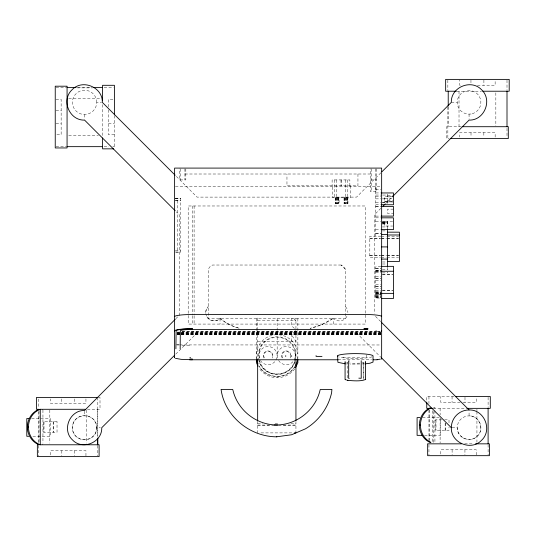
<?xml version="1.0" encoding="UTF-8"?>
<svg xmlns="http://www.w3.org/2000/svg" width="536" height="536" viewBox="0 0 536 536"><rect width="100%" height="100%" fill="white"/><g stroke="black" fill="none" stroke-linecap="round" stroke-linejoin="round"><path stroke-width="0.4" stroke-dasharray="2.68 2.01" d="M96.715 427.701C96.875 443.48 72.253 443.48 72.414 427.701C72.253 411.923 96.875 411.923 96.715 427.701A12.154 12.154 0 0 1 78.491 438.227A12.154 12.154 0 0 1 78.491 417.175A12.154 12.154 0 0 1 96.715 427.701L100.312 427.701M256.456 354.015L256.952 350.209A20.917 20.917 0 0 1 297.359 350.209L297.862 354.015M295.47 359.823L295.825 354.149L295.376 350.745A18.861 18.861 0 0 0 258.935 350.745L258.486 354.149L258.848 359.823M297.661 358.758L297.862 357.237M205.744 312.555L206.032 310.391L208.203 306.632A8.382 8.382 0 0 0 206.025 314.726C207.419 320.756 215.794 323.014 220.035 318.505A51.644 51.644 0 0 0 239.525 328.34C232.43 326.478 225.75 323.101 220.035 318.505A8.382 8.382 0 0 1 206.239 315.423M294.746 362.021C289.735 379.032 262.68 377.78 258.935 360.507A18.861 18.861 0 0 0 294.88 362.075M294.793 366.704C287.276 379.857 266.191 379.374 259.042 366.081A20.917 20.917 0 0 0 294.867 366.751M291.544 341.285L291.544 334.98L295.939 329.841L295.939 318.505L293.741 319.523M175.781 318.759L179.319 315.208L179.319 214.849L176.357 211.894M380.848 172.827L356.567 197.107L197.06 197.107L175.741 175.788M380.828 208.337L374.316 214.849L374.316 313.533M385.565 203.6L392.674 196.491M175.748 354.135L197.06 332.95M362.014 362.939L363.823 362.671L363.823 377.739M364.48 363.911L350.115 364.158M460.324 85.304L459.721 85.304L459.721 80.132M477.429 85.304L495.137 85.304L495.137 80.132M56.025 87.502L66.283 87.502M77.8 87.502L91.006 87.502M104.138 87.502L113.605 87.502M76.976 87.877L92.654 87.877M456.659 91.221L481.402 91.221M68.722 98.664L100.909 98.664M55.979 99.354L61.151 99.354L61.151 134.797L55.979 134.797M112.915 99.368L108.48 99.368L108.48 106.751M96.715 102.356A12.154 12.154 0 0 0 78.491 91.83A12.154 12.154 0 0 0 78.491 112.882A12.154 12.154 0 0 0 96.715 102.356L101.512 102.356M451.319 102.356L457.329 102.356M55.979 110.664L61.151 110.664M55.979 123.494L61.151 123.494M108.48 123.548L114.396 123.548M461.315 126.71L446.555 126.71L446.555 138.543L448.86 138.543M114.396 134.784L108.48 134.784L108.48 109.646M68.722 135.487L98.436 135.487M56.025 146.656L66.283 146.656M104.138 146.656L108.875 146.656M112.815 146.656L114.396 146.656M184.92 174.006L371.334 174.006M370.43 179.922L376.6 179.922M175.44 186.428L380.908 186.428M375.729 189.543L380.908 189.543M375.729 192.94L380.573 192.94M375.729 195.05L382.041 195.05M382.831 195.05L387.562 195.05M387.562 195.781L392.741 195.781M392.674 196.33L384.607 196.33L384.607 202.213M375.729 196.37L380.908 196.37M387.562 196.873L392.741 196.873M175.346 198.434L180.525 198.434L180.525 252.356L175.346 252.356M175.346 198.528L180.525 198.528M175.346 198.769L180.525 198.769M384.607 198.796L392.741 198.735M375.729 198.856L380.908 198.856M382.389 198.856L387.562 198.829M175.346 200.39L180.525 200.39M175.346 200.685L180.525 200.685M387.562 200.846L392.741 200.846M384.607 201.389L392.674 201.389M384.607 201.757L387.562 201.757M382.389 202.213L387.562 202.213M375.729 202.662L380.908 202.662M382.389 202.662L387.562 202.662M335.201 203.586L339.06 203.586L339.06 197.67M347.864 203.586L347.864 197.67L347.931 203.586L344.078 203.586L344.078 197.67M375.729 204.752L380.573 204.772M375.729 206.32L380.908 206.32M375.729 206.481L380.573 206.481M393.478 209.154L387.562 209.154L387.562 213.422L393.478 213.422M375.729 216.102L380.573 216.102M375.729 217.83L380.573 217.83M375.729 221.234L380.908 221.234M392.674 221.408L384.607 221.408L384.607 226.031L392.674 226.031M382.389 221.79L387.562 221.716L387.562 228.597M382.389 222.031L387.562 222.031M382.389 222.065L387.562 222.065M382.389 222.5L387.562 222.567L382.389 222.641M382.389 223.251L387.562 223.184M382.389 223.7L387.562 223.7M382.389 224.015L387.562 223.981M382.389 226.936L387.562 226.936M375.729 229.616L380.573 229.616M382.389 230.909L386.825 230.862M375.729 233.234L381.645 233.234M375.729 233.354L380.908 233.354M380.908 236.155L369.82 236.202L369.82 257.488L380.5 257.488M381.317 236.202L386.248 236.202M387.072 236.202L398.57 236.202M369.82 238.198L380.5 238.198M381.317 238.198L386.248 238.198M387.072 238.198L398.57 238.198M369.82 238.42L380.5 238.42M381.317 238.42L386.248 238.42M387.072 238.42L398.57 238.42M175.346 250.319L180.525 250.319M175.346 252.007L180.525 252.007M369.82 255.277L380.5 255.277M381.317 255.277L386.248 255.277M387.072 255.277L398.57 255.277M369.82 255.491L380.5 255.491M381.317 255.491L386.248 255.491M387.072 255.491L398.57 255.491M381.317 257.488L386.248 257.488M387.072 257.488L398.57 257.488M382.389 261.97L386.825 261.997M382.389 263.993L386.825 263.993M341.151 265.025L212.477 265.025L209.938 266.76L208.203 269.3L208.203 318.505L345.425 318.505L345.425 269.3L343.69 266.76L341.151 265.025L345.425 269.3M380.908 266.74L375.729 266.747L375.729 298.063L380.908 298.05M375.729 268.697L380.908 268.697M375.729 268.744L380.908 268.744M382.389 269.333L387.562 269.333M375.729 270.533L380.908 270.533M375.729 270.687L380.908 270.687M375.729 270.834L380.908 270.834M375.729 271.25L380.908 271.25M375.729 271.43L380.908 271.43M375.729 272.677L380.908 272.623M382.389 272.884L387.562 272.884L387.562 271.906M382.436 274.218L392.687 274.218M382.436 274.358L392.687 274.358M375.729 276.543L380.908 276.569M375.729 278.526L380.908 278.526M375.729 278.599L380.908 278.599M375.729 280.475L380.908 280.509M375.729 284.368L380.908 284.388M375.729 286.291L380.908 286.291M375.729 286.412L380.908 286.378M375.729 288.314L380.908 288.328M375.729 290.257L380.908 290.257M382.436 290.445L392.687 290.445M382.436 290.592L392.687 290.592M375.729 291.256L380.908 291.256M375.729 292.207L380.908 292.241M375.729 292.455L380.908 292.455M375.729 292.77L380.908 292.77M375.729 293.179L380.908 293.205M375.729 293.373L380.908 293.373M375.729 293.554L380.908 293.554M375.729 293.654L380.908 293.654M380.908 294.17L375.729 294.163L380.908 294.184M375.729 294.974L380.908 294.974M375.729 295.745L380.908 295.745M375.729 296.113L380.908 296.14M375.729 296.428L380.908 296.428M375.729 297.004L380.908 297.004M375.729 297.46L380.908 297.46M375.729 297.795L380.908 297.795M257.655 320.541L295.939 320.541L291.544 318.505L291.544 325.754L295.39 329.332M182.119 331.261L190.468 331.261M191.305 331.261L376.641 331.261M377.471 331.261L380.815 331.261M182.119 331.65L190.468 331.65M191.305 331.65L376.641 331.65M377.471 331.65L380.815 331.65M177.115 332.119L180.451 332.119M181.289 332.119L190.468 332.119M191.305 332.119L380.815 332.119M177.115 332.555L180.451 332.555M181.289 332.555L380.815 332.555M177.115 332.95L180.451 332.95M181.289 332.95L380.815 332.95M177.115 333.312L180.451 333.312M181.289 333.312L380.815 333.312M177.115 333.64L180.451 333.64M181.289 333.64L380.815 333.64M177.115 333.928L180.451 333.928M181.289 333.928L380.815 333.928M177.115 334.176L180.451 334.176M181.289 334.176L380.815 334.176M177.115 334.39L180.451 334.39M181.289 334.39L380.815 334.39M177.115 334.565L180.451 334.565M181.289 334.565L380.815 334.565M257.655 341.285L295.939 341.285L291.544 334.98M176.826 344.976L179.044 344.976M179.62 344.923L380.815 344.976M342.933 357.706L366.363 357.706L366.363 354.865M338.028 359.777L371.515 359.777M453.938 396.519L426.75 396.519L426.75 400.466M98.316 397.457L100.004 397.457L100.004 409.29L87.428 409.29M460.196 402.435L440.813 402.435L440.813 396.519M463.097 402.435L476.236 402.435L476.236 397.256M433.47 407.42L434.924 407.42L434.924 409.899M433.235 408.352L467.446 408.352M422.529 417.604L439.58 417.604M31.591 418.542L39.563 418.542M40.709 418.542L50.384 418.542L50.384 436.284L31.858 436.284M441.818 419.835L435.453 419.835L435.453 430.368L449.007 430.368L449.007 427.125M444.605 419.835L449.007 419.835L449.007 423.882M257.655 423.48L262.647 423.48M275.129 423.48L277.628 423.48M290.947 423.48L295.939 423.48M257.655 425.048L269.307 425.048M283.457 425.048L295.939 425.048M257.655 425.477L274.298 425.477M278.459 425.477L295.939 425.477M452.062 427.701L457.235 427.701C456.84 437.812 470.568 443.5 477.435 436.07C484.866 429.202 479.177 415.474 469.067 415.869L469.067 411.434M260.978 432.894L291.778 432.894M424.559 435.353L440.672 435.353L440.672 418.408M464.652 443.842L473.315 443.842M189.543 345.553L187.6 345.519A16.268 2.198 0 0 1 181.108 345.13M345.238 363.85L347.71 364.024M359.75 363.14L354.497 363.267A10.311 1.394 0 0 1 349.472 363.026M179.051 344.882L177.738 344.675A16.268 2.198 0 0 1 176.458 344.4M363.823 362.671L363.649 379.388M346.564 362.437L347.824 362.705L347.482 362.778L347.482 379.522M375.502 316.387L380.828 321.721M356.567 332.95L380.848 357.231M256.456 357.237L256.65 358.758M507.002 80.179L507.002 90.43M507.002 128.292L507.002 136.968M495.84 92.869L495.84 125.886M495.15 137.062L495.15 132.626L459.707 132.626L459.707 137.062M488.102 397.31L488.102 407.561M488.102 444.632L488.102 454.883M483.901 80.132L483.901 85.304M483.841 132.626L483.841 137.062M476.933 409.176L476.933 410.824M476.933 411.655L476.933 442.193M476.243 454.937L476.243 449.758L440.806 449.758L440.806 454.937M471.01 132.626L471.01 137.062M470.956 80.132L470.956 83.824M469.067 114.094L469.067 119.347M464.993 397.256L464.993 402.435M464.94 449.758L464.94 454.937M459.017 91.221L459.017 126.71M452.109 449.758L452.109 454.937M452.056 396.519L452.056 402.435M448.223 106.905L448.223 126.71M447.848 80.179L447.848 90.43M447.848 106.905L447.848 138.543M445.543 423.078L445.543 430.368M445.148 423.078L445.148 430.368M440.116 408.352L440.116 414.951M440.116 418.254L440.116 443.017M435.996 419.835L435.996 430.368M434.924 410.723L434.924 442.917M433.47 411.548L433.47 442.917M432.237 410.723L432.237 442.917M429.323 410L429.323 440.538M428.947 396.519L428.947 403.621M428.947 410L428.947 440.538M428.947 444.632L428.947 454.883M387.562 194.012L387.562 203.707M387.562 267.243L387.562 269.91M376.6 168.88L376.6 191.754L370.43 191.754L370.43 168.88M375.729 186.428L375.729 236.155M375.703 168.88L375.703 191.754M371.334 168.833L371.334 191.754M365.445 313.238L365.445 205.978L188.19 205.978L188.19 324.079L365.445 324.079L365.445 314.076M357.948 174.006L357.948 185.838L286.961 185.838L286.961 174.006M350.443 185.838L350.443 197.67L332.695 197.67L332.695 185.838M349.854 185.838L349.854 179.922L332.112 179.922L332.112 185.838M347.67 197.67L347.67 203.586M347.362 197.67L347.362 203.586M347.254 179.922L347.254 197.67M346.966 197.67L346.966 203.586M346.504 197.67L346.504 203.586M346.001 197.67L346.001 203.586M345.599 179.922L345.599 197.67M345.506 197.67L345.506 203.586M345.043 197.67L345.043 203.586M344.641 197.67L344.641 203.586M344.34 197.67L344.34 203.586M344.146 197.67L344.146 203.586M341.419 179.922L341.419 185.838M340.983 179.922L340.983 185.838M338.799 197.67L338.799 203.586M338.497 197.67L338.497 203.586M338.095 197.67L338.095 203.586M337.633 197.67L337.633 203.586M337.131 197.67L337.131 203.586M336.635 197.67L336.635 203.586M336.367 179.922L336.367 197.67M336.166 197.67L336.166 203.586M335.764 197.67L335.764 203.586M335.462 197.67L335.462 203.586M335.201 197.67L335.268 203.586M334.712 179.922L334.712 197.67M333.553 324.079L333.553 318.505A8.395 8.395 0 0 0 347.596 314.746M297.862 318.505L297.862 358.818M295.939 330.632L295.939 358.825M295.939 421.383L295.939 432.894M277.159 318.505L277.159 329.848M277.159 330.658L277.159 334.712M277.159 337.251L277.159 355.623M277.159 376.54L277.159 377.659M257.655 318.016L257.655 329.841M257.655 330.364L257.655 359.656M257.655 421.115L257.655 432.894M256.456 318.505L256.456 358.818M220.035 318.505L220.035 324.079M194.106 205.978L194.106 314.927M194.106 315.764L194.106 324.079M192.525 205.978L192.525 314.927M192.525 315.764L192.525 324.079M185.825 168.88L185.825 179.922L179.654 179.922L179.654 168.88M184.92 168.833L184.92 179.922M180.558 168.88L180.558 179.922M177.563 200.685L177.563 250.319M114.396 115.548L114.396 148.224M102.564 104.667L102.564 137.062M97.813 397.457L97.813 436.525M97.813 445.57L97.813 455.821M97.438 409.29L97.438 436.525M86.644 410.114L86.644 443.131M85.941 398.938L85.941 403.373L50.525 403.373L50.525 398.938M85.954 455.868L85.954 450.696L50.511 450.696L50.511 455.868M84.567 114.51L84.567 119.3M84.567 411.233L84.567 415.547M74.705 398.938L74.705 403.373M74.651 450.696L74.651 455.868M61.761 398.938L61.761 403.373M61.821 450.696L61.821 455.868M53.567 421.698L53.567 432.23M53.178 421.698L53.178 432.23M49.821 410.114L49.821 443.131M44.019 421.698L44.019 432.23M42.947 410.114L42.947 443.131M39.028 410.938L39.028 443.131M38.659 399.032L38.659 407.708M38.659 411.762L38.659 443.131M38.659 445.57L38.659 455.821M372.051 356.829A17.748 2.399 0 0 1 345.238 357.988L341.807 357.566A17.748 2.399 0 0 1 339.301 357.043M345.425 306.632A8.395 8.395 0 0 1 347.884 312.568M294.753 368.889A22.036 22.036 0 0 1 259.102 368.259M259.283 357.981A9.092 9.092 0 0 1 269.642 346.671A9.092 9.092 0 0 1 275.511 360.842A9.092 9.092 0 0 1 260.195 360.172M277.467 357.981A9.092 9.092 0 0 1 287.825 346.671A9.092 9.092 0 0 1 293.695 360.842A9.092 9.092 0 0 1 278.372 360.172M263.96 357.994A4.744 4.744 0 0 1 268.067 350.886A4.744 4.744 0 0 1 272.174 357.994M290.8 356.849A4.717 4.717 0 0 1 290.331 357.981M282.164 357.981A4.717 4.717 0 0 1 284.442 351.268A4.717 4.717 0 0 1 290.8 354.403M282.526 357.773A4.301 4.301 0 0 1 286.251 351.328A4.301 4.301 0 0 1 289.969 357.773M264.295 357.8A4.355 4.355 0 0 1 268.067 351.268A4.355 4.355 0 0 1 271.839 357.8M259.411 350.872L258.975 354.182L259.411 360.38A18.371 18.371 0 0 0 294.901 360.38L295.336 354.182L294.901 350.872A18.371 18.371 0 0 0 259.411 350.872M332.95 318.505L321.62 324.722L310.069 328.367A64.487 64.487 0 0 0 332.95 318.505M471.077 114.014L467.995 114.135A11.832 11.832 0 0 1 457.409 104.366L457.282 101.284A11.832 11.832 0 0 1 469.107 90.524A11.832 11.832 0 0 1 480.859 101.364A11.832 11.832 0 0 1 471.077 114.014M392.741 201.931L387.562 201.931L392.741 201.938M57.03 421.698L43.483 421.698L43.483 432.23L57.03 432.23L57.03 421.698M463.151 437.946A11.832 11.832 0 0 0 480.899 427.701A11.832 11.832 0 0 0 463.151 417.457A11.832 11.832 0 0 0 463.151 437.946"/><path stroke-width="0.8" d="M297.56 359.515L297.359 361.036A20.917 20.917 0 0 1 295.644 365.405M174.609 357.371L174.609 357.753L174.609 168.09L381.645 168.09L381.645 359.194M320.066 390.175C315.456 410.007 296.857 424.867 276.496 424.974C256.134 424.867 237.528 410.007 232.925 390.175M381.645 331.181L381.645 330.618M295.537 367.575L297.862 362.778L297.862 359.442M174.609 316.582L174.85 316.314A16.268 2.198 0 0 1 187.6 314.592L368.728 314.565A15.685 2.124 0 0 1 381.585 316.307L381.645 316.401M232.852 389.397L221.073 389.397C224.618 416.083 249.81 436.719 276.496 436.813L276.837 436.766M175.198 319.349L84.567 410.516C69.874 409.933 61.613 429.879 72.414 439.855C82.39 450.649 102.329 442.388 101.753 427.701L174.569 355.314M382.034 171.641L451.319 102.356C450.722 87.187 471.312 78.658 481.616 89.807C492.765 100.105 484.236 120.701 469.067 120.098L393.263 195.901M383.2 205.971L384.975 204.189M365.344 379.582C360.246 381.545 353.338 380.774 347.482 380.359M361.217 360.728L361.217 378.315L358.825 378.148M380.366 359.154L377.063 359.602M276.496 436.813L291.544 434.776L305.507 428.8A56.521 56.521 0 0 0 331.61 392.794L331.911 389.397L320.133 389.397M365.264 363.844L369.934 363.247L373.036 362.075L373.036 356.212A17.748 2.399 0 0 0 368.889 354.464L365.458 354.041A17.748 2.399 0 0 0 345.74 353.995A17.748 2.399 0 0 0 337.888 356.447M365.344 362.001L365.619 379.575M192.357 359.777L181.108 359.348L175.493 358.329M67.067 86.202L55.242 86.202L55.242 147.949L67.067 147.949L67.067 86.644M67.067 87.502L76.152 87.502M93.485 87.502L102.564 87.502M456.23 91.221L445.657 91.221L445.657 79.388L509.2 79.388L509.2 91.221M482.789 91.221L508.57 91.221M462.642 126.71L508.302 126.71L508.302 138.543L450.16 138.543M67.067 146.656L102.564 146.656M102.564 148.847L113.605 148.847M381.25 192.967L393.478 192.94L393.478 204.772L381.25 204.732M381.377 206.481L393.478 206.481L393.478 216.102L381.377 216.102M381.377 217.83L393.478 217.83L393.478 229.616L381.377 229.616M387.562 232.175L399.394 232.175L399.394 261.521L387.562 261.521M381.645 234.607L387.562 234.607M387.562 234.989L399.394 234.989M381.645 246.908L387.562 246.908M381.645 259.082L387.562 259.082M381.645 266.352L393.478 266.352L393.478 298.458L381.645 298.458M381.645 271.25L393.478 271.25M381.645 293.373L393.478 293.373M189.543 328.776L192.357 328.776L187.6 328.809A16.268 2.198 0 0 0 174.85 330.538L174.609 331.181M192.357 328.95L187.855 328.983A14.981 2.023 0 0 0 176.116 330.571L175.895 348.782M367.803 329.533L188.699 329.553A10.687 1.447 0 0 0 180.324 330.685L180.17 348.782M321.995 356.393L316.079 356.393L316.079 355.589M189.891 359.02L192.357 359.02M189.623 359.602L192.357 359.602M189.543 359.777L338.028 359.777M373.19 359.777L377.371 359.777M455.298 396.519L490.299 396.519L490.299 408.352M97.813 397.457L36.461 397.457L36.461 409.29L38.659 409.29M428.947 408.352L426.75 408.352L426.75 402.04M429.952 408.352L432.907 408.352M467.767 408.352L489.67 408.352M39.208 409.29A18.706 17.286 90 0 0 27.396 427.031L28.448 427.031A18.706 17.286 -90 0 1 40.267 409.29L42.277 409.29M42.619 409.29L85.318 409.29M419.862 417.604L417.088 417.604L417.088 435.353L422.147 435.353M28.864 418.542L26.8 418.542L26.8 436.284L28.864 436.284M274.298 425.048L277.628 425.048M419.366 425.169L420.425 425.169A18.706 17.286 -90 0 0 430.897 442.361M294.271 432.894L295.939 432.894M428.09 443.842L461.59 443.842M475.526 443.842L489.395 443.842L489.395 455.674L427.654 455.674L427.654 443.842M37.801 444.78L39.028 444.78M28.448 427.031A18.706 17.286 -90 0 0 40.267 444.78L42.277 444.78M42.619 444.78L99.106 444.78L99.106 456.612L37.359 456.612L37.359 444.78M345.204 379.709L345.861 379.723M190.561 357.706L189.891 357.613M345.238 363.85L337.888 362.303L337.66 355.817M381.424 322.31L469.067 409.953C484.236 409.357 492.765 429.952 481.616 440.25C471.312 451.399 450.722 442.87 451.319 427.701L381.444 357.82M346.564 380.024L347.824 380.285M349.217 360.996L348.681 360.815L348.681 378.396L349.217 378.577M175.151 175.192L102.309 102.356C102.912 87.187 82.316 78.658 72.018 89.807C60.87 100.105 69.399 120.701 84.567 120.098L175.172 210.708M258.111 366.209L256.456 362.778L256.456 359.442M365.492 361.626L365.619 361.994M345.204 362.128L345.07 361.76L345.07 379.347M256.751 359.515L256.952 361.036A20.917 20.917 0 0 0 257.984 363.991M507.002 91.221L507.002 126.71M488.102 408.352L488.102 443.842M448.223 91.221L448.223 106.074M387.562 228.926L387.562 266.734M376.084 330.652L376.084 331.181M295.939 359.381L295.939 420.566M291.644 355.656L291.644 356.453M285.728 355.656L285.728 356.453M257.655 359.656L257.655 420.566M114.396 114.778L114.396 85.304L102.564 85.304L102.564 100.755M102.564 137.993L102.564 148.224M97.813 438.173L97.813 444.78M97.438 438.173L97.438 444.78M40.267 409.29L40.267 444.78M39.208 444.78A18.706 17.286 -90 0 1 27.396 427.031M451.319 427.701A17.748 17.748 0 0 1 469.067 409.953M420.425 425.169A18.706 17.286 -90 0 1 430.897 407.976M430.502 442.656A18.706 17.286 -90 0 1 419.373 425.557A18.706 17.286 -90 0 1 429.839 407.976M366.316 328.756L363.904 328.776L368.051 328.776L366.316 328.756"/></g></svg>
